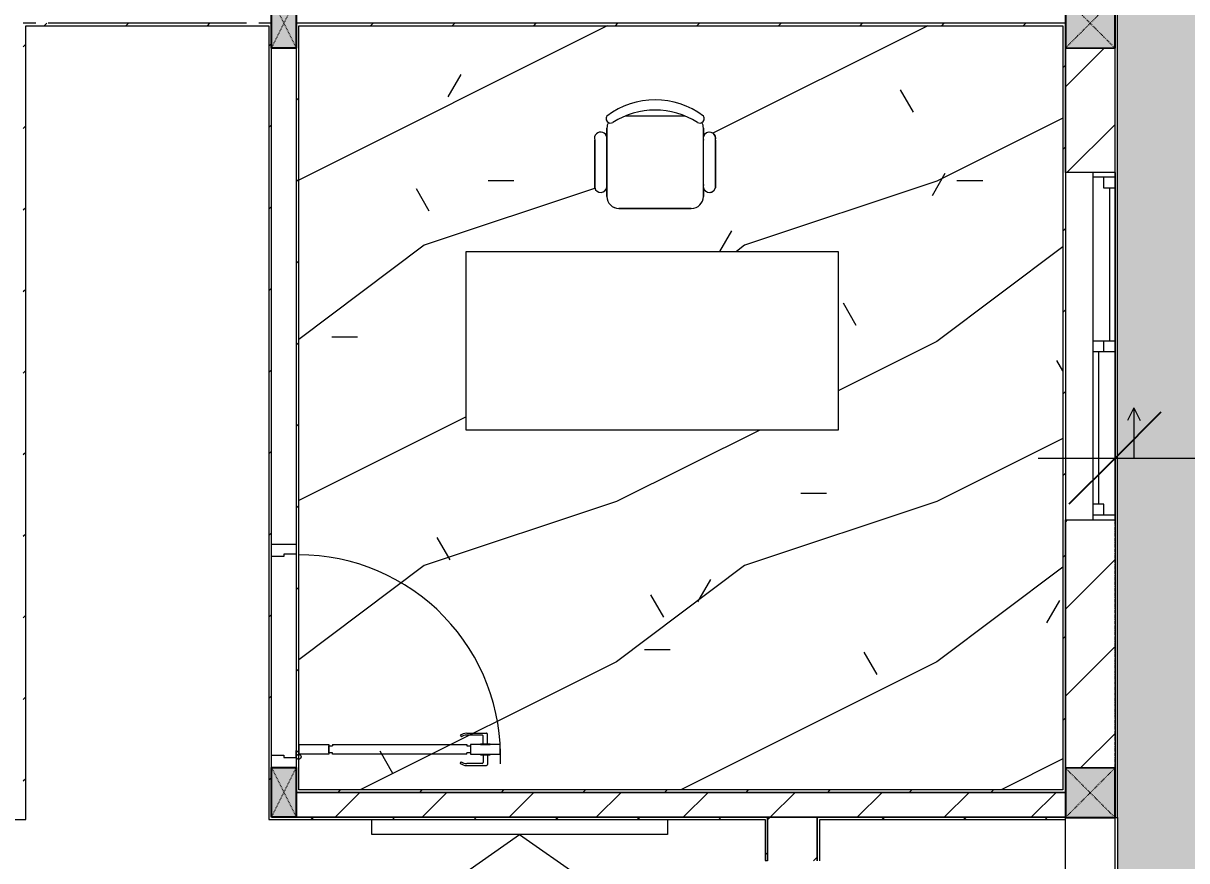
# Model space of a CAD drawing. Header units: millimetres. Extents: x 5121 to 246734, y -48180 to 129206.
# Drawn here: x 122853 to 127542, y 64661 to 68037 of the extents above; entities that cross this region are included whole.
import ezdxf

# ---------------------------------------------------------------- set-up
doc = ezdxf.new("R2010")
doc.units = ezdxf.units.MM
doc.linetypes.add('Dash', pattern=[6, 3, -3])
doc.linetypes.add('Grid Line', pattern=[22.225, 12.7, -3.175, 3.175, -3.175])
for name, color, linetype, lineweight in [('0-1', 7, 'Continuous', 5), ('A-ANNO-DIMS', 211, 'Continuous', 9), ('A-ANNO-DIMS-310', 211, 'Continuous', 9), ('A-DETL-GENF-1', 50, 'Continuous', 9), ('A-DOOR-1', 253, 'Continuous', 9), ('A-DOOR-2', 50, 'Continuous', 9), ('A-FLOR-PATT', 8, 'Continuous', 9), ('A-FLOR-PATT-1', 9, 'Continuous', 9), ('A-GLAZ', 151, 'Continuous', 9), ('A-WALL', 113, 'Continuous', 9), ('A-WALL-1', 250, 'Continuous', 18), ('A-WALL-FNSH-1', 50, 'Continuous', 9), ('A-WALL-PATT-1', 9, 'Continuous', 9), ('A-WALL-PATT-2', 50, 'Continuous', 9), ('A-WALL-PATT-3', 111, 'Continuous', 9), ('I-FURN', 30, 'Continuous', 9), ('I-FURN-1', 253, 'Continuous', 9), ('S-COLS', 52, 'Continuous', 9), ('S-COLS-1', 7, 'Continuous', 5), ('S-COLS-2', 10, 'Continuous', 25), ('S-COLS-3', 50, 'Continuous', 9), ('S-COLS-4', 253, 'Continuous', 9), ('S-COLS-5', 52, 'Continuous', 25), ('S-COLS-6', 52, 'Dash', 9), ('S-COLS-HDLN', 52, 'Dash', 9), ('S-COLS-HDLN-1', 50, 'Dash', 9), ('S-GRID-1', 1, 'Grid Line', 9)]:
    doc.layers.add(name, color=color, linetype=linetype, lineweight=lineweight)
doc.styles.add('Arial_8', font='arial_0.ttf', dxfattribs={"width": 0.9, "height": 930})
doc.dimstyles.new('1_Dim_chi_tiet_khu_đất_2', dxfattribs={"dimscale": 304.8, "dimtxt": 948.841242, "dimasz": 1.220472, "dimexe": 1.01706, "dimexo": 0.0625, "dimgap": 0.101706, "dimtad": 1, "dimdec": 0, "dimrnd": 5, "dimzin": 0, "dimdsep": 46, "dimtxsty": 'Arial_8', "dimblk1": 'OBLIQUE', "dimblk2": 'OBLIQUE', "dimsah": 1, "dimcen": 0.09, "dimdle": 1.01706, "dimazin": 0, "dimtfac": 1, "dimtdec": 4, "dimtix": 1, "dimtmove": 0, "dimatfit": 3, "dimfxl": 3.051181, "dimfxlon": 1, "dimtvp": 1, "dimtolj": 1, "dimtzin": 0, "dimarcsym": 2})
pattern_1 = [(45, (0, 0), (-164.40233, 164.40233), [])]
pattern_2 = [(45, (0, 0), (-175.3625, 175.3625), [])]

# ---------------------------------------------------------------- blocks, each defined once
blk = doc.blocks.new('DOOR_CW_01 CANH MO-PANEL KINH - DIW_01-900x2200-CỬA GỖ VÂN LAMINATE-553375-TKCS_MB TỔNG THỂ TẦNG 1')
at = {"layer": 'A-DETL-GENF-1'}
for p, q in [((-397, -182), (-397, -62)), ((-397, -62), (-357, -62)), ((-357, -62), (-357, -182)), ((-357, -182), (-397, -182)), ((-391, -196), (-391, -182)), ((-391, -182), (-363, -182)), ((-363, -182), (-363, -196)), ((-397, -196), (-391, -196)), ((-397, -738), (-397, -196)), ((-357, -196), (-363, -196)), ((-357, -196), (-357, -738)), ((-442, -737), (-442, -816.5)), ((-434, -799.5), (-434, -737)), ((-433.9, -711.2), (-427.3, -715.8)), ((-397, -738), (-391, -738)), ((-391, -752), (-391, -738)), ((-357, -738), (-363, -738)), ((-363, -738), (-363, -752)), ((-320.1, -711.2), (-326.7, -715.8)), ((-320, -799.5), (-320, -737)), ((-312, -737), (-312, -816.5)), ((-399, -792.2), (-399, -831.8)), ((-397, -792.2), (-399, -792.2)), ((-357, -752), (-397, -752)), ((-397, -752), (-397, -872)), ((-397, -792.2), (-397, -831.8)), ((-363, -752), (-391, -752)), ((-357, -872), (-357, -752)), ((-357, -792.2), (-357, -831.8)), ((-357, -792.2), (-355, -792.2)), ((-355, -792.2), (-355, -831.8)), ((-399, -820.5), (-438, -820.5)), ((-399, -803.5), (-430, -803.5)), ((-399, -831.8), (-397, -831.8)), ((-355, -831.8), (-357, -831.8)), ((-355, -803.5), (-324, -803.5)), ((-355, -820.5), (-316, -820.5)), ((-397, -872), (-357, -872))]:
    blk.add_line(p, q, dxfattribs=at)
blk.add_circle((-407, -60), 10, dxfattribs=at)
for centre, radius, start, end in [((-407, -60), 814, 268, 0), ((-397, -737), 45, 145, 180), ((-397, -737), 37, 145, 180), ((-357, -737), 37, 0, 35), ((-357, -737), 45, 360, 35), ((-438, -816.5), 4, 180, 270), ((-430, -799.5), 4, 180, 270), ((-324, -799.5), 4, 270, 0), ((-316, -816.5), 4, 270, 0)]:
    blk.add_arc(centre, radius, start, end, dxfattribs=at)
at = {"layer": 'A-DOOR-2'}
for p, q in [((-450, -50), (-450, 50)), ((-450, 50), (-400, 50)), ((-400, 50), (-400, 0)), ((400, 0), (400, 50)), ((400, 50), (450, 50)), ((450, 50), (450, -50)), ((-410, 0), (-410, -50)), ((-400, 0), (-410, 0)), ((410, 0), (400, 0)), ((410, -50), (410, 0)), ((-410, -50), (-450, -50)), ((-407, -50), (-382, -50)), ((450, -50), (410, -50))]:
    blk.add_line(p, q, dxfattribs=at)
blk = doc.blocks.new('BAN LV A - BAN LV A_dwg_ban hoc2-348006-TKCS_MB TỔNG THỂ TẦNG 1')
at = {"layer": 'I-FURN'}
for p, q in [((145.8, 437.4), (-145.8, 437.4)), ((-194.4, 388.8), (-194.4, 113.4)), ((194.4, 113.4), (194.4, 388.8)), ((-243, 354.4), (-243, 162)), ((194.4, 351.4), (194.4, 150.8)), ((243.7, 162), (243.7, 354.4)), ((-120.5, 64.8), (120.5, 64.8))]:
    blk.add_line(p, q, dxfattribs=at)
at = {"layer": 'I-FURN', "flags": 128}
blk.add_lwpolyline([(-737.8, 610.5), (-737.8, 1330.5), (-154.9, 1330.5), (762.2, 1330.5), (762.2, 610.5)], close=True, dxfattribs=at)
at = {"layer": 'I-FURN'}
for centre, radius, start, end in [((-145.8, 388.8), 48.6, 90, 180), ((145.8, 388.8), 48.6, 360, 90), ((-218.7, 347.3), 25.3, 343.7398, 163.7398), ((219.4, 347.3), 25.3, 16.2602, 170.7054), ((-218.7, 154.9), 25.3, 163.7398, 16.2602), ((219.4, 154.9), 25.3, 189.2946, 16.2602), ((-145.8, 113.4), 48.6, 180, 207.5844), ((145.8, 113.4), 48.6, 332.4156, 0), ((-180.2, 75.4), 17.8, 57.9726, 216.6901), ((0, 324), 324, 233.1301, 306.8699), ((0, 359.3), 318.2, 237.5758, 302.4242), ((180.2, 75.4), 17.8, 323.3099, 122.0274)]:
    blk.add_arc(centre, radius, start, end, dxfattribs=at)
blk = doc.blocks.new('BAN LV A - BAN LV A_dwg-348005-TKCS_MB TỔNG THỂ TẦNG 1')
at = {"extrusion": (0, 0, -1), "zscale": -1, "rotation": 180}
blk.add_blockref('BAN LV A - BAN LV A_dwg_ban hoc2-348006-TKCS_MB TỔNG THỂ TẦNG 1', (-729, 1383.7), dxfattribs=at)
blk = doc.blocks.new('BAN LV A - BAN LV A-401069-TKCS_MB TỔNG THỂ TẦNG 1')
at = {"layer": 'I-FURN-1'}
for p, q in [((-8.8, -53.2), (1491.2, -53.2)), ((-8.8, -773.2), (-8.8, -53.2)), ((1491.2, -53.2), (1491.2, -773.2)), ((1491.2, -773.2), (-8.8, -773.2)), ((583.2, -946.3), (874.8, -946.3)), ((486, -1221.7), (486, -1029.3)), ((534.6, -1029.3), (534.6, -994.9)), ((923.4, -994.9), (923.4, -1032.3)), ((972.7, -1029.3), (972.7, -1221.7)), ((534.6, -1270.3), (534.6, -1235.9)), ((923.4, -1232.9), (923.4, -1270.3))]:
    blk.add_line(p, q, dxfattribs=at)
for centre, radius, start, end in [((583.2, -994.9), 48.6, 90, 180), ((874.8, -994.9), 48.6, 0, 90), ((510.3, -1036.4), 25.3, 16.2602, 163.7398), ((948.4, -1036.4), 25.3, 16.2602, 170.7054), ((510.3, -1228.8), 25.3, 163.7398, 343.7398), ((948.4, -1228.8), 25.3, 189.2946, 16.2602), ((548.9, -1308.3), 17.8, 119.404, 216.6901), ((583.2, -1270.3), 48.6, 180, 207.5844), ((874.8, -1270.3), 48.6, 332.4156, 0), ((909.2, -1308.3), 17.8, 323.3099, 60.596), ((729, -1059.7), 324, 233.1301, 306.8699)]:
    blk.add_arc(centre, radius, start, end, dxfattribs=at)
at = {"extrusion": (0, 0, -1), "zscale": -1, "rotation": 180}
blk.add_blockref('BAN LV A - BAN LV A_dwg-348005-TKCS_MB TỔNG THỂ TẦNG 1', (0, 0), dxfattribs=at)
blk = doc.blocks.new('G1_SOF - BO TRU - 100x200-V75-TKCS_MB TỔNG THỂ TẦNG 1')
at = {"layer": 'S-COLS-3'}
blk.add_hatch(color=256, dxfattribs=at).paths.add_polyline_path([(-50, 0), (-49.6, -100), (50, -100), (50, 100), (-50, 98.4), (-50, 47)])
at = {"layer": 'S-COLS-2'}
for p, q in [((-50, 100), (50, 100)), ((-50, -100), (-50, 100)), ((50, 100), (50, -100)), ((50, -100), (-50, -100))]:
    blk.add_line(p, q, dxfattribs=at)
at = {"layer": 'S-COLS-HDLN-1'}
for p, q in [((50, -100), (-50, 100)), ((-50, -100), (50, 100))]:
    blk.add_line(p, q, dxfattribs=at)
blk = doc.blocks.new('KE TIVI-2 - KE TIVI-2-850637-TKCS_MB TỔNG THỂ TẦNG 1')
at = {"layer": 'I-FURN-1'}
for p, q in [((0, 60), (-245.7, 232.1)), ((213, 209.1), (0, 60)), ((-595.6, 60), (595.6, 60)), ((-595.6, 0), (-595.6, 60)), ((595.6, 60), (595.6, 0))]:
    blk.add_line(p, q, dxfattribs=at)
blk = doc.blocks.new('NCV_TKTC_TANG 1_rvt-1-TKCS_MB TỔNG THỂ TẦNG 1')
at = {"layer": 'A-FLOR-PATT-1'}
h = blk.add_hatch(dxfattribs=at)
h.set_pattern_fill('FP_5', color=256, style=0, pattern_type=2)
h.set_pattern_definition([(0, (0, 0), (2519.68, 629.92), [103.937, -1785.823, 103.937, -1785.823, -10078.72]), (0, (0, 0), (2519.68, 629.92), [-3779.52, 103.937, -3675.583, 103.937, -1785.823, -4409.44]), (0, (0, 0), (2519.68, 629.92), [-9448.8, 103.937, -1155.903, 103.937, -3045.663]), (120, (944.9, 314.96), (-1805.3667, 1867.147), [103.937, -1785.823, 103.937, -11864.543]), (120, (944.9, 314.96), (-1805.3667, 1867.147), [-1993.697, -1785.823, 103.937, -3675.583, -6299.2]), (120, (944.9, 314.96), (-1805.3667, 1867.147), [-7559.04, 103.937, -1785.823, 103.937, -4305.503]), (120, (944.9, 314.96), (-1805.3667, 1867.147), [-9552.737, -1155.903, 103.937, -3045.663]), (240, (1259.84, 1574.8), (-714.3133, -2497.067), [103.937, -1785.823, 103.937, -11864.543]), (240, (1259.84, 1574.8), (-714.3133, -2497.067), [-1993.697, -1785.823, 103.937, -3675.583, -6299.2]), (240, (1259.84, 1574.8), (-714.3133, -2497.067), [-7559.04, 103.937, -1785.823, 103.937, -4305.503]), (240, (1259.84, 1574.8), (-714.3133, -2497.067), [-9552.737, -1155.903, 103.937, -3045.663])])
h.paths.add_polyline_path([(123962.6, 64946.9), (127042.6, 64946.9), (127042.6, 68026.9), (123962.6, 68026.9), (123962.6, 65457.6)])
h.paths.add_polyline_path([(126137, 66397.3), (124637, 66397.3), (124637, 67117.3), (126137, 67117.3)])
h.paths.add_polyline_path([(125253.4, 67290.5), (125229.1, 67297), (125211.3, 67314.8), (125204.8, 67339.1), (125203, 67370.6), (125195.6, 67360.8), (125184.4, 67355.7), (125169.7, 67357.6), (125165.2, 67360.8), (125155.5, 67376.9), (125156.3, 67577.1), (125165.5, 67593.9), (125177.3, 67598.2), (125189.8, 67596.2), (125199.7, 67588.6), (125204.8, 67578.5), (125207.9, 67627.3), (125210.3, 67637), (125204.1, 67642.8), (125206.8, 67664.3), (125255.4, 67694.3), (125311, 67715.6), (125369.4, 67726.5), (125428.9, 67726.5), (125487.4, 67715.6), (125542.9, 67694.3), (125593.6, 67663.1), (125591.5, 67639.5), (125588.1, 67637), (125593.6, 67614.5), (125596.2, 67586.1), (125605.7, 67595.2), (125618.4, 67598.3), (125631, 67594.6), (125637.9, 67586.1), (125642.2, 67565.9), (125642.2, 67373.5), (125624.3, 67356.1), (125611.4, 67356.1), (125600.2, 67362.5), (125593.6, 67367.6), (125591.9, 67326.5), (125587.1, 67314.8), (125569.3, 67297), (125545, 67290.5)])
h = blk.add_hatch(dxfattribs=at)
h.set_pattern_fill('FP_4', color=256, style=0, pattern_type=2)
h.set_pattern_definition([(216.87, (516.46, 1291.15), (3873.4454, 2582.3069), [645.575, -5810.175]), (206.565, (1291.15, 903.8), (-1291.1515, -1291.1492), [1443.55, -1443.55]), (198.435, (1291.15, 258.23), (-2582.2983, -1291.1527), [816.596, -3266.38])])
h.paths.add_polyline_path([(123962.6, 64946.9), (127042.6, 64946.9), (127042.6, 68026.9), (123962.6, 68026.9), (123962.6, 65457.6)])
h.paths.add_polyline_path([(126137, 66397.3), (124637, 66397.3), (124637, 67117.3), (126137, 67117.3)])
h.paths.add_polyline_path([(125253.4, 67290.5), (125229.1, 67297), (125211.3, 67314.8), (125204.8, 67339.1), (125203, 67370.6), (125195.6, 67360.8), (125184.4, 67355.7), (125169.7, 67357.6), (125165.2, 67360.8), (125155.5, 67376.9), (125156.3, 67577.1), (125165.5, 67593.9), (125177.3, 67598.2), (125189.8, 67596.2), (125199.7, 67588.6), (125204.8, 67578.5), (125207.9, 67627.3), (125210.3, 67637), (125204.1, 67642.8), (125206.8, 67664.3), (125255.4, 67694.3), (125311, 67715.6), (125369.4, 67726.5), (125428.9, 67726.5), (125487.4, 67715.6), (125542.9, 67694.3), (125593.6, 67663.1), (125591.5, 67639.5), (125588.1, 67637), (125593.6, 67614.5), (125596.2, 67586.1), (125605.7, 67595.2), (125618.4, 67598.3), (125631, 67594.6), (125637.9, 67586.1), (125642.2, 67565.9), (125642.2, 67373.5), (125624.3, 67356.1), (125611.4, 67356.1), (125600.2, 67362.5), (125593.6, 67367.6), (125591.9, 67326.5), (125587.1, 67314.8), (125569.3, 67297), (125545, 67290.5)])
at = {"layer": 'A-WALL-PATT-1'}
h = blk.add_hatch(dxfattribs=at)
h.set_pattern_fill('FP_2', color=256, style=0, pattern_type=2)
h.set_pattern_definition(pattern_2)
h.paths.add_polyline_path([(123952.6, 64836.9), (127052.6, 64836.9), (127052.6, 64936.9), (123952.6, 64936.9)])
at = {"layer": 'A-WALL-PATT-2'}
h = blk.add_hatch(dxfattribs=at)
h.set_pattern_fill('FP_10', color=256, style=0, pattern_type=2)
h.set_pattern_definition(pattern_1)
h.paths.add_polyline_path([(122862.6, 64836.9), (122862.6, 68036.9), (122852.6, 68036.9), (122852.6, 64836.9)])
h = blk.add_hatch(dxfattribs=at)
h.set_pattern_fill('FP_10', color=256, style=0, pattern_type=2)
h.set_pattern_definition(pattern_1)
h.paths.add_polyline_path([(123802.6, 68026.9), (123842.6, 68026.9), (123842.6, 68036.9), (122862.6, 68036.9), (122862.6, 68026.9), (123762.6, 68026.9)])
h = blk.add_hatch(dxfattribs=at)
h.set_pattern_fill('FP_10', color=256, style=0, pattern_type=2)
h.set_pattern_definition(pattern_1)
h.paths.add_polyline_path([(123842.6, 64826.9), (123852.6, 64826.9), (123852.6, 68036.9), (123842.6, 68036.9), (123842.6, 64836.9)])
h = blk.add_hatch(dxfattribs=at)
h.set_pattern_fill('FP_10', color=256, style=0, pattern_type=2)
h.set_pattern_definition(pattern_1)
h.paths.add_polyline_path([(123952.6, 68026.9), (127052.6, 68026.9), (127052.6, 68036.9), (123952.6, 68036.9)])
h = blk.add_hatch(dxfattribs=at)
h.set_pattern_fill('FP_10', color=256, style=0, pattern_type=2)
h.set_pattern_definition(pattern_1)
h.paths.add_polyline_path([(123952.6, 64946.9), (123962.6, 64946.9), (123962.6, 68026.9), (123952.6, 68026.9), (123952.6, 65036.9)])
h = blk.add_hatch(dxfattribs=at)
h.set_pattern_fill('FP_10', color=256, style=0, pattern_type=2)
h.set_pattern_definition(pattern_1)
h.paths.add_polyline_path([(127052.6, 64936.9), (127052.6, 68026.9), (127042.6, 68026.9), (127042.6, 64936.9)])
h = blk.add_hatch(dxfattribs=at)
h.set_pattern_fill('FP_10', color=256, style=0, pattern_type=2)
h.set_pattern_definition(pattern_1)
h.paths.add_polyline_path([(126122, 64936.9), (127042.6, 64936.9), (127042.6, 64946.9), (123952.6, 64946.9), (123952.6, 64936.9)])
h = blk.add_hatch(dxfattribs=at)
h.set_pattern_fill('FP_10', color=256, style=0, pattern_type=2)
h.set_pattern_definition(pattern_1)
h.paths.add_polyline_path([(121183.2, 64826.9), (122862.6, 64829.7), (122862.6, 64836.9), (119062.5, 64835.3), (119062.9, 64826.9), (120987.6, 64826.9)])
h = blk.add_hatch(dxfattribs=at)
h.set_pattern_fill('FP_10', color=256, style=0, pattern_type=2)
h.set_pattern_definition(pattern_1)
h.paths.add_polyline_path([(123859.2, 64826.9), (125852.6, 64826.9), (125852.6, 64836.9), (123852.6, 64836.9), (123852.6, 64826.9)])
h = blk.add_hatch(dxfattribs=at)
h.set_pattern_fill('FP_10', color=256, style=0, pattern_type=2)
h.set_pattern_definition(pattern_1)
h.paths.add_polyline_path([(125852.6, 61846.9), (125852.6, 62162.4), (125842.6, 62160.3), (125845.9, 61846.9)])
h.paths.add_polyline_path([(125842.6, 64662.4), (125852.6, 64662.4), (125852.6, 64826.9), (125842.6, 64826.9)])
h = blk.add_hatch(dxfattribs=at)
h.set_pattern_fill('FP_10', color=256, style=0, pattern_type=2)
h.set_pattern_definition(pattern_1)
h.paths.add_polyline_path([(127052.6, 64826.9), (127052.6, 64836.9), (126052.6, 64836.9), (126052.6, 64826.9), (126952.6, 64826.9)])
h = blk.add_hatch(dxfattribs=at)
h.set_pattern_fill('FP_10', color=256, style=0, pattern_type=2)
h.set_pattern_definition(pattern_1)
h.paths.add_polyline_path([(126062.6, 61836.9), (126062.6, 62160.3), (126052.6, 62160.3), (126052.6, 61836.9)])
h.paths.add_polyline_path([(126052.6, 64660.3), (126062.6, 64660.3), (126062.6, 64826.9), (126052.6, 64826.9)])
at = {"layer": 'A-WALL-1'}
for p, q in [((122862.6, 68036.9), (122852.6, 68036.9)), ((122902.6, 68036.9), (122862.6, 68036.9)), ((122862.6, 64836.9), (122862.6, 68026.9)), ((122862.6, 68026.9), (123842.6, 68026.9)), ((123752.6, 68036.9), (122952.6, 68036.9)), ((123842.6, 68036.9), (123802.6, 68036.9)), ((123852.6, 68036.9), (123842.6, 68036.9)), ((123842.6, 68026.9), (123842.6, 64826.9)), ((127052.6, 68036.9), (123952.6, 68036.9)), ((123962.6, 68026.9), (127042.6, 68026.9)), ((123962.6, 64946.9), (123962.6, 68026.9)), ((127042.6, 68026.9), (127042.6, 64946.9)), ((127052.6, 68026.9), (127052.6, 68036.9)), ((127052.6, 67435.3), (127052.6, 68026.9)), ((123852.6, 65937.3), (123852.6, 67936.9)), ((123952.6, 67936.9), (123952.6, 65937.3)), ((127052.6, 64936.9), (127052.6, 66035.3)), ((123852.6, 65087.3), (123852.6, 65887.3)), ((123952.6, 65897.3), (123952.6, 65077.3)), ((127042.6, 64946.9), (123962.6, 64946.9)), ((123952.6, 64936.9), (127042.6, 64936.9)), ((127052.6, 64936.9), (123952.6, 64936.9)), ((127042.6, 64936.9), (127052.6, 64936.9)), ((127052.6, 64836.9), (127052.6, 64936.9)), ((119062.5, 64826.9), (122862.6, 64826.9)), ((122862.6, 64826.9), (122862.6, 64836.9)), ((123842.6, 64826.9), (123852.6, 64826.9)), ((123852.6, 64826.9), (125842.6, 64826.9)), ((125852.6, 64836.9), (123952.6, 64836.9)), ((123952.6, 64836.9), (127052.6, 64836.9)), ((125842.6, 64826.9), (125842.6, 64662.4)), ((125852.6, 64826.9), (125852.6, 64836.9)), ((125852.6, 64662.4), (125852.6, 64826.9)), ((127052.6, 64836.9), (126052.6, 64836.9)), ((126052.6, 64836.9), (126052.6, 64826.9)), ((126052.6, 64826.9), (126052.6, 64660.3)), ((126062.6, 64826.9), (127052.6, 64826.9)), ((126062.6, 64660.3), (126062.6, 64826.9)), ((127052.6, 64826.9), (127052.6, 64836.9)), ((125842.6, 64662.4), (125852.6, 64662.4))]:
    blk.add_line(p, q, dxfattribs=at)
at = {"layer": 'A-DOOR-1', "rotation": 90.00000000000072}
blk.add_blockref('DOOR_CW_01 CANH MO-PANEL KINH - DIW_01-900x2200-CỬA GỖ VÂN LAMINATE-553375-TKCS_MB TỔNG THỂ TẦNG 1', (123902.6, 65487.3), dxfattribs=at)
at = {"layer": 'I-FURN-1', "rotation": 180}
for name, p in [('BAN LV A - BAN LV A-401069-TKCS_MB TỔNG THỂ TẦNG 1', (126128.2, 66344.2)), ('KE TIVI-2 - KE TIVI-2-850637-TKCS_MB TỔNG THỂ TẦNG 1', (124852.9, 64826.9))]:
    blk.add_blockref(name, p, dxfattribs=at)
at = {"layer": 'S-COLS-4', "rotation": 180}
for p in [(123902.6, 68036.9), (123902.6, 64936.9)]:
    blk.add_blockref('G1_SOF - BO TRU - 100x200-V75-TKCS_MB TỔNG THỂ TẦNG 1', p, dxfattribs=at)
blk = doc.blocks.new('1_FAMILY RVT - W01-WxH 1400x1400xmm-389822-TKCS_MB TỔNG THỂ TẦNG 1')
at = {"layer": 'A-GLAZ'}
for p, q in [((248.4, 172.39), (299.2, 197.79)), ((248.4, 172.39), (299.2, 146.99)), ((248.4, 172.39), (451.6, 172.39)), ((-700, 96.19), (-700, -103.81)), ((700, 96.19), (-700, 96.19)), ((-700, 96.19), (-636.5, 96.19)), ((-680.95, 96.19), (-680.95, 7.29)), ((-636.5, 96.19), (-22.225, 96.19)), ((-636.5, 96.19), (-636.5, 51.74)), ((-22.225, 7.29), (-22.225, 96.19)), ((-22.225, 96.19), (22.225, 96.19)), ((22.225, 96.19), (680.95, 96.19)), ((22.225, 96.19), (22.225, 7.29)), ((680.95, 96.19), (700, 96.19)), ((680.95, 96.19), (680.95, 7.29)), ((700, -103.81), (700, 96.19)), ((-636.5, 51.74), (-680.95, 51.74)), ((-636.5, 73.965), (-22.225, 73.965)), ((22.225, 51.74), (-22.225, 51.74)), ((636.5, 51.74), (636.5, 7.29)), ((680.95, 51.74), (636.5, 51.74)), ((-700, 7.29), (-680.95, 7.29)), ((-680.95, 7.29), (-22.225, 7.29)), ((-22.225, 7.29), (22.225, 7.29)), ((22.225, 29.515), (636.5, 29.515)), ((22.225, 7.29), (636.5, 7.29)), ((636.5, 7.29), (700, 7.29)), ((-700, -103.81), (700, -103.81))]:
    blk.add_line(p, q, dxfattribs=at)
blk = doc.blocks.new('G1_SOF - BO TRU - 200x200-3051103-TKCS_MB TỔNG THỂ TẦNG 1')
at = {"layer": 'S-COLS-HDLN'}
for p, q in [((-100, -100), (100, 100)), ((100, -100), (-100, 100))]:
    blk.add_line(p, q, dxfattribs=at)
blk = doc.blocks.new('DIMBLOCK45-TKCS_MB TỔNG THỂ TẦNG 1')
at = {"layer": 'A-ANNO-DIMS-310'}
for p, q in [((127252.6, 67214.3), (127252.6, 65974.3)), ((127252.6, 66284.3), (127252.6, 67214.3)), ((134801.5, 67214.3), (134801.5, 65974.3)), ((134801.5, 66284.3), (134801.5, 67214.3)), ((126942.6, 66284.3), (135111.5, 66284.3))]:
    blk.add_line(p, q, dxfattribs=at)
at = {"layer": 'A-ANNO-DIMS-310', "lineweight": 25}
for p, q in [((127252.6, 66284.3), (127438.6, 66470.3)), ((134801.5, 66284.3), (134987.5, 66470.3)), ((127252.6, 66284.3), (127066.6, 66098.3)), ((134801.5, 66284.3), (134615.5, 66098.3))]:
    blk.add_line(p, q, dxfattribs=at)
at = {"layer": 'A-ANNO-DIMS-310', "color": 0, "insert": (129742.4, 67522.7), "char_height": 930, "width": 3083.004, "attachment_point": 1, "line_spacing_factor": 0.941778, "style": 'Arial_8'}
blk.add_mtext('7550', dxfattribs=at)
blk = doc.blocks.new('_Oblique')
at = {"color": 0, "linetype": 'ByBlock', "lineweight": -2}
blk.add_line((-0.5, -0.5), (0.5, 0.5), dxfattribs=at)

msp = doc.modelspace()

# ---------------------------------------------------------------- hatches: boundary and pattern name
at = {"layer": 'A-FLOR-PATT'}
h = msp.add_hatch(dxfattribs=at)
h.set_pattern_fill('FP_23', color=256, style=0, pattern_type=2)
h.set_pattern_definition([(0, (236.2, 15.75), (787.4, 787.4), [118.11, -23.622, 31.496, -23.622, -590.55]), (0, (236.2, 15.75), (787.4, 787.4), [-196.85, 118.11, -472.44]), (0, (196.85, 39.4), (787.4, 787.4), [78.74, -59.055, 118.11, -59.055, -472.44]), (0, (196.85, 39.4), (787.4, 787.4), [-314.96, 78.74, -393.7]), (0, (472.44, 354.3), (787.4, 787.4), [98.425, -39.37, 98.425, -551.18]), (0, (78.74, 511.8), (787.4, 787.4), [39.37, -78.74, 39.37, -629.92]), (90, (157.5, 511.8), (-787.4, 787.4), [70.866, -716.534]), (90, (393.7, 39.4), (-787.4, 787.4), [78.74, -708.66]), (90, (590.55, 354.3), (-787.4, 787.4), [78.74, -708.66]), (45, (496.06, 31.5), (0, 787.4002), [78.74, -1034.812]), (135, (291.34, 31.5), (-787.4002, 6e-14), [78.74, -1034.812]), (63.435, (472.44, 35.43), (-0.0007, 787.4), [78.74, -1681.94]), (75.964, (433.07, 39.37), (-0.00383, 787.3999), [78.74, -3167.793]), (75.964, (629.92, 354.33), (-0.00383, 787.3999), [62.992, -3183.541]), (75.964, (173.23, 511.81), (-0.00383, 787.3999), [55.118, -3191.415]), (104.036, (354.33, 39.37), (0.00383, 787.3999), [78.74, -3167.793]), (104.036, (551.18, 354.33), (0.00383, 787.3999), [62.992, -3183.541]), (104.036, (141.73, 511.81), (0.00383, 787.3999), [55.118, -3191.415]), (116.565, (314.96, 35.43), (0.0007, 787.4), [78.74, -1681.939])])
h.paths.add_polyline_path([(127252.6, 17346.9), (128812.2, 17347.5), (128913.1, 17354.5), (129012.7, 17373), (129116.8, 17405.7), (129208.7, 17446.6), (129291.6, 17495), (129356.5, 17541.1), (129431, 17607.6), (129513.7, 17704.9), (129555.2, 17763.4), (129603.5, 17850.8), (129648.4, 17966.1), (129669.3, 18038.9), (129686.7, 18149), (129691.6, 18300.2), (129691.6, 33727.4), (128462.6, 33727.4), (128462.6, 33737.4), (127262.6, 33737.4), (127262.6, 27336.9), (127252.6, 27336.9), (127252.6, 25711.9), (127262.6, 25711.9), (127262.6, 19136.9), (127252.6, 19136.9), (127252.6, 17596.9), (127262.6, 17596.9), (127262.6, 17586.9), (127252.6, 17586.9), (127252.6, 17536.9)])
h.paths.add_polyline_path([(127262.6, 37137.4), (129701.6, 37137.4), (129701.6, 40386.3), (129693.8, 40471.7), (129671.1, 40555.4), (129647.1, 40613.3), (129606.1, 40680.2), (129555.2, 40739.9), (129495.5, 40790.8), (129409.4, 40839.8), (129356.1, 40861.9), (129279.8, 40880.2), (129201.6, 40886.3), (128501.6, 40886.3), (128501.6, 61586.3), (129208.7, 61586.9), (129287, 61594.2), (129370.7, 61616.8), (129428.6, 61640.8), (129495.5, 61681.8), (129555.2, 61732.8), (129606.1, 61792.4), (129650.4, 61867.2), (129677.2, 61931.8), (129695.5, 62008.1), (129701.6, 62086.3), (129701.6, 74336.9), (129695.3, 74585.1), (129676.5, 74832.7), (129645.1, 75078.9), (129586.3, 75387.9), (129545.2, 75565.1), (129460.7, 75851.2), (129396.6, 76038.7), (129304.5, 76269.3), (129175.1, 76544.2), (129085.9, 76714.9), (128959, 76930.4), (128817.7, 77143.9), (128666.7, 77348.2), (128501.6, 77548.5), (128337.2, 77728.8), (128131.6, 77930), (127973.6, 78071), (127766.6, 78236.9), (127579.5, 78372.8), (127348.8, 78521.6), (127154.9, 78634.2), (126896.1, 78765.3), (126668.6, 78865.9), (126486.1, 78937.9), (126253.1, 79016.6), (126016.5, 79083.6), (125777.1, 79138.6), (125535.3, 79181.5), (125291.7, 79212.2), (125047, 79230.7), (124801.6, 79236.9), (118352.6, 79236.9), (118352.6, 78636.9), (118652.6, 78636.9), (118652.6, 78246.9), (122742.5, 78246.9), (122742.5, 78236.9), (122752.5, 78236.9), (122752.6, 79046.9), (125162.5, 79046.9), (125162.5, 79036.9), (125152.5, 79036.9), (125152.5, 78236.9), (125162.5, 78236.9), (125162.9, 78246.9), (127252.6, 78246.9), (127252.6, 76536.9), (127262.6, 76536.9), (127262.6, 69762.3), (127252.6, 69761.9), (127252.6, 68136.9), (127262.1, 68136.9), (127262.6, 61561.9), (127252.6, 61561.9), (127252.6, 56842.4), (127262.6, 56842.4), (127262.6, 53361.9), (127252.6, 53361.9), (127252.6, 51736.9), (127262.6, 51736.9), (127262.6, 45161.9), (127252.6, 45161.9), (127252.6, 43536.9), (127262.6, 43536.9), (127262.6, 37150.6)])
h.paths.add_polyline_path([(114552.6, 78246.9), (114552.6, 78636.9), (114852.6, 78639), (114852.6, 79318.2), (100282.9, 79315.8), (100172.4, 79311.5), (99993.1, 79291.8), (99836.3, 79264.3), (99668, 79222.6), (99489.3, 79163.9), (99325.3, 79096.7), (99184.5, 79028.3), (99012.1, 78927.4), (98855.2, 78818.7), (98723.2, 78712.8), (98623, 78622.9), (98493.2, 78488.3), (98392, 78369), (98301.8, 78246.9), (114542.6, 78246.9)])
at = {"layer": 'A-WALL-PATT-3'}
h = msp.add_hatch(dxfattribs=at)
h.set_pattern_fill('FP_1', color=256, style=0, pattern_type=2)
h.set_pattern_definition(pattern_2)
h.paths.add_polyline_path([(127252.6, 64834.9), (127252.5, 64835.3), (127252.5, 64834.9)])
h.paths.add_polyline_path([(127252.5, 65035.3), (127252.6, 65035.3), (127252.5, 66035.3), (127052.6, 66035.3), (127052.6, 65035.3)])
h.paths.add_polyline_path([(127052.6, 67435.3), (127252.6, 67435.3), (127252.5, 67936.9), (127052.6, 67936.9)])
h = msp.add_hatch(dxfattribs=at)
h.set_pattern_fill('FP_1', color=256, style=0, pattern_type=2)
h.set_pattern_definition(pattern_2)
h.paths.add_polyline_path([(126052.6, 61836.9), (126052.6, 62160.3), (125852.6, 62160.3), (125852.6, 61836.9)])
h.paths.add_polyline_path([(125952.6, 64660.3), (126052.6, 64660.3), (126052.6, 64836.9), (125852.6, 64836.9), (125852.6, 64660.3)])
at = {"layer": 'S-COLS-1'}
for points in [[(127252.5, 67936.9), (127252.6, 67936.9), (127252.5, 68136.9), (127052.6, 68136.9), (127052.6, 67936.9)], [(127252.5, 64835.3), (127252.6, 64835.3), (127252.5, 65035.3), (127052.6, 65035.3), (127052.6, 64835.3)]]:
    msp.add_hatch(color=256, dxfattribs=at).paths.add_polyline_path(points)

# ---------------------------------------------------------------- linework, layer by layer
at = {"layer": 'A-WALL'}
for p, q in [((127252.6, 67936.9), (127052.6, 67936.9)), ((127052.6, 65035.3), (127252.6, 65035.3)), ((127252.6, 64835.3), (127052.6, 64835.3)), ((127052.6, 61921.9), (127052.6, 64826.9)), ((127252.6, 61911.9), (127252.6, 64834.9)), ((127262.6, 64835.3), (127262.6, 61911.5))]:
    msp.add_line(p, q, dxfattribs=at)
at = {"layer": 'A-WALL-1'}
for p, q in [((127052.6, 67936.9), (127052.6, 67435.3)), ((127252.6, 67435.3), (127252.6, 67936.9)), ((127052.6, 66035.3), (127052.6, 65035.3)), ((127252.6, 66035.3), (127252.6, 65035.3)), ((126052.6, 64836.9), (125852.6, 64836.9)), ((125852.6, 64836.9), (125852.6, 64660.3)), ((126052.6, 64660.3), (126052.6, 64836.9)), ((127052.6, 64835.3), (127052.6, 64834.9)), ((127052.6, 64834.9), (127252.6, 64834.9)), ((127252.6, 64834.9), (127252.6, 64835.3))]:
    msp.add_line(p, q, dxfattribs=at)
at = {"layer": 'A-WALL-FNSH-1'}
for p, q in [((127252.6, 68136.9), (127252.6, 67936.9)), ((127262.1, 65035.3), (127262.1, 68136.9)), ((127252.6, 65035.3), (127252.6, 64835.3)), ((127262.6, 65035.3), (127262.1, 65035.3)), ((127262.6, 64835.3), (127262.6, 65035.3)), ((127252.6, 64835.3), (127262.6, 64835.3))]:
    msp.add_line(p, q, dxfattribs=at)
at = {"layer": 'S-COLS'}
for p, q in [((127052.6, 67936.9), (127252.6, 67936.9)), ((127252.6, 65035.3), (127052.6, 65035.3)), ((127052.6, 64835.3), (127252.6, 64835.3))]:
    msp.add_line(p, q, dxfattribs=at)
at = {"layer": 'S-COLS-5'}
for p, q in [((127052.6, 68136.9), (127052.6, 67936.9)), ((127252.6, 67936.9), (127252.6, 68136.9)), ((127052.6, 65035.3), (127052.6, 64835.3)), ((127252.6, 64835.3), (127252.6, 65035.3))]:
    msp.add_line(p, q, dxfattribs=at)
at = {"layer": 'S-GRID-1'}
msp.add_line((127252.6, 23210.6), (127252.6, 78232.7), dxfattribs=at)

# ---------------------------------------------------------------- block references
at = {"layer": '0-1'}
msp.add_blockref('NCV_TKTC_TANG 1_rvt-1-TKCS_MB TỔNG THỂ TẦNG 1', (0, 0), dxfattribs=at)
at = {"layer": 'A-GLAZ', "rotation": 270}
msp.add_blockref('1_FAMILY RVT - W01-WxH 1400x1400xmm-389822-TKCS_MB TỔNG THỂ TẦNG 1', (127156.4, 66735.3), dxfattribs=at)
at = {"layer": 'S-COLS-6', "rotation": 180}
for p in [(127152.6, 68036.9), (127152.6, 64935.3)]:
    msp.add_blockref('G1_SOF - BO TRU - 200x200-3051103-TKCS_MB TỔNG THỂ TẦNG 1', p, dxfattribs=at)

# ---------------------------------------------------------------- dimensions: what is measured, and where the dimension line sits
at = {"layer": 'A-ANNO-DIMS'}
dim = msp.add_linear_dim(base=(134801.5, 66284.3), p1=(127252.6, 67214.3), p2=(134801.5, 67214.3), dimstyle='1_Dim_chi_tiet_khu_đất_2', override={"dimpost": '<>', "dimfxl": 7548.920784}, dxfattribs=at)
dim.commit()
dim.dimension.update_dxf_attribs({"geometry": 'DIMBLOCK45-TKCS_MB TỔNG THỂ TẦNG 1', "text_midpoint": (131027, 66790.1)})

doc.saveas('drawing.dxf')
